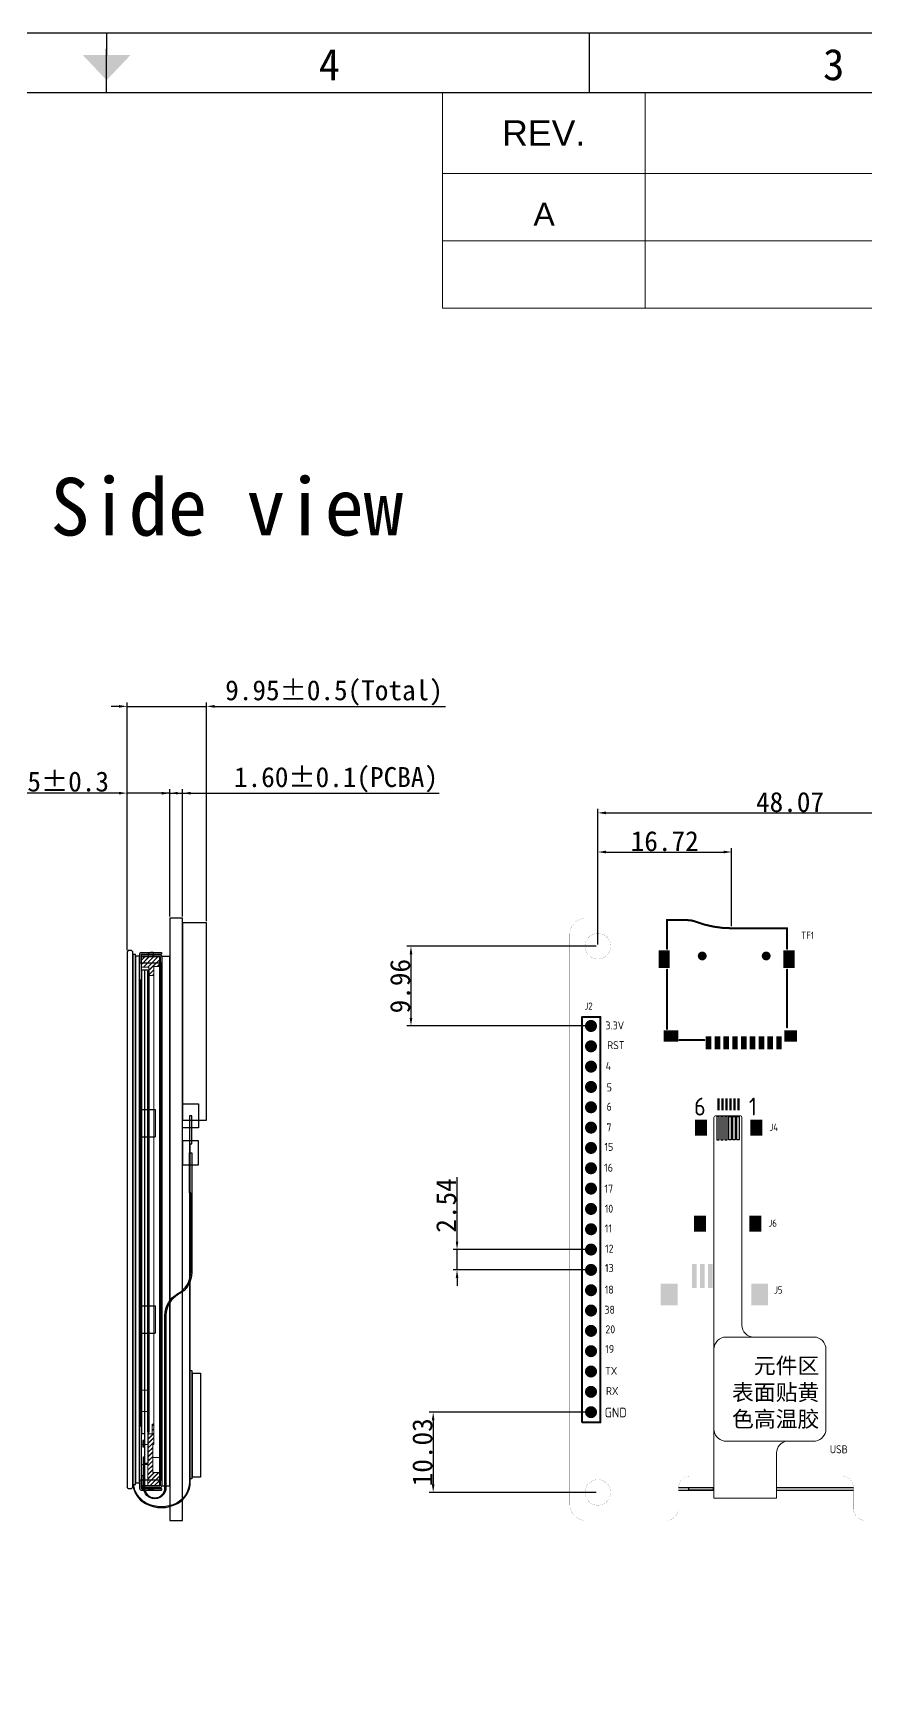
# Model space of a CAD drawing. Header units: millimetres. Extents: x 5267 to 5744, y 1644 to 2007.
# Drawn here: x 5493.6 to 5597.7, y 1776.2 to 1983.6 of the extents above; entities that cross this region are included whole.
import ezdxf
from ezdxf.enums import TextEntityAlignment as Align

# ---------------------------------------------------------------- set-up
doc = ezdxf.new("R2010")
doc.units = ezdxf.units.MM
doc.header["$LTSCALE"] = 0.1
for name, color, linetype in [('BL1_Housing', 7, 'Continuous'), ('Cover Glass', 90, 'Continuous'), ('dwg', 7, 'Continuous'), ('FPC', 11, 'Continuous'), ('KEEPOUTLAYER', 6, 'Continuous'), ('MULTILAYER', 9, 'Continuous'), ('POL', 57, 'Continuous'), ('Sensor Glass', 5, 'Continuous'), ('TOPOVERLAY', 2, 'Continuous'), ('TOPPASTE', 8, 'Continuous'), ('泡棉', 117, 'Continuous'), ('镶件', 1, 'Continuous')]:
    doc.layers.add(name, color=color, linetype=linetype)
doc.styles.get("Standard").update_dxf_attribs({"font": 'isocp2.shx'})
doc.styles.add('T', font='arial.ttf')
doc.styles.add('VIEW 2.5', font='', dxfattribs={"height": 2.5})
doc.styles.add('VIEW 4', font='', dxfattribs={"height": 4})
doc.styles.add('宋体', font='', dxfattribs={"height": 2.5})
doc.styles.get('VIEW 2.5').set_extended_font_data('SimSun')
doc.styles.get('VIEW 4').set_extended_font_data('SimSun')
doc.styles.get('宋体').set_extended_font_data('SimSun')
doc.dimstyles.new('VIEW 2.5', dxfattribs={"dimtxt": 1, "dimasz": 1, "dimexe": 0.5, "dimexo": 0.2, "dimgap": 0.09, "dimtad": 1, "dimzin": 0, "dimdsep": 46, "dimtxsty": 'VIEW 2.5', "dimcen": 0.09, "dimclrd": 256, "dimclre": 256, "dimclrt": 256, "dimadec": 0, "dimazin": 0, "dimtp": 0.01, "dimtm": 0.01, "dimtfac": 0.6, "dimtmove": 0, "dimatfit": 0, "dimfxl": 1, "dimtolj": 1, "dimtzin": 0, "dimarcsym": 0})
pattern_1 = [(45, (5863.08206, 3137.1087), (-0.27577164, 0.27577164), []), (45, (5863.10206, 3137.1087), (-0.27577164, 0.27577164), [])]

# ---------------------------------------------------------------- blocks, each defined once
blk = doc.blocks.new('T4675')
at = {"layer": '镶件', "color": 4}
for p, q in [((4348.86, 1579.24), (4348.86, 1512.47)), ((4349.06, 1579.44), (4351.61, 1579.44)), ((4349.06, 1579.24), (4351.61, 1579.24)), ((4349.06, 1579.24), (4349.06, 1578.14)), ((4351.61, 1579.44), (4351.61, 1579.24)), ((4348.86, 1578.14), (4351.61, 1578.14)), ((4351.61, 1578.14), (4351.61, 1513.57)), ((4348.86, 1560.13), (4348.86, 1566.78)), ((4348.86, 1559.83), (4350.81, 1559.83)), ((4349.06, 1559.83), (4349.06, 1556.43)), ((4350.81, 1559.83), (4350.81, 1556.43)), ((4348.86, 1556.43), (4350.81, 1556.43)), ((4348.86, 1535.28), (4350.81, 1535.28)), ((4349.06, 1535.28), (4349.06, 1531.88)), ((4350.81, 1535.28), (4350.81, 1531.88)), ((4348.86, 1531.88), (4350.81, 1531.88)), ((4349.11, 1514.04), (4349.11, 1512.54)), ((4349.31, 1514.04), (4349.11, 1514.04)), ((4349.31, 1514.04), (4349.31, 1512.47)), ((4348.86, 1513.57), (4351.61, 1513.57)), ((4349.06, 1513.57), (4349.06, 1512.47)), ((4349.06, 1513.32), (4349.06, 1512.54)), ((4349.06, 1512.47), (4351.61, 1512.47)), ((4349.06, 1512.27), (4351.61, 1512.27)), ((4351.61, 1512.47), (4351.61, 1512.27))]:
    blk.add_line(p, q, dxfattribs=at)
for centre, radius, start, end in [((4349.06, 1579.24), 0.2, 90, 180), ((4349.08, 1512.49), 0.226, 186.3402, 353.6598), ((4349.08, 1512.54), 0.025, 183.5778, 356.4222)]:
    blk.add_arc(centre, radius, start, end, dxfattribs=at)
blk = doc.blocks.new('2_54_20_13')
at = {"layer": 'MULTILAYER', "const_width": 0.749999}
for points in [[(-0.375001, 0, 1), (0.375001, 0, 1)], [(2.164999, 0, 1), (2.915001, 0, 1)], [(4.704999, 0, 1), (5.455001, 0, 1)], [(7.244999, 0, 1), (7.995001, 0, 1)], [(9.784999, 0, 1), (10.535001, 0, 1)], [(12.324999, 0, 1), (13.075001, 0, 1)], [(14.864999, 0, 1), (15.615001, 0, 1)], [(17.404999, 0, 1), (18.155001, 0, 1)], [(19.944999, 0, 1), (20.695001, 0, 1)], [(22.484999, 0, 1), (23.235001, 0, 1)], [(25.024999, 0, 1), (25.775001, 0, 1)], [(27.564999, 0, 1), (28.315001, 0, 1)], [(30.104999, 0, 1), (30.855001, 0, 1)], [(32.644999, 0, 1), (33.395001, 0, 1)], [(35.184999, 0, 1), (35.935001, 0, 1)], [(37.724999, 0, 1), (38.475001, 0, 1)], [(40.264999, 0, 1), (41.015001, 0, 1)], [(42.804999, 0, 1), (43.555001, 0, 1)], [(45.344999, 0, 1), (46.095001, 0, 1)], [(47.884999, 0, 1), (48.635001, 0, 1)]]:
    blk.add_lwpolyline(points, format="xyb", close=True, dxfattribs=at)
at = {"layer": 'TOPOVERLAY', "const_width": 0.254}
for points in [[(-1.1176, -1.1176), (-1.1176, 1.1684)], [(49.53, 1.1684), (-1.1176, 1.1684)], [(49.53, -1.0668), (49.53, 1.1684)], [(49.3776, -1.1176), (-1.1176, -1.1176)], [(49.4792, -1.1176), (49.3776, -1.1176)], [(49.4792, -1.1176), (49.53, -1.0668)]]:
    blk.add_lwpolyline(points, dxfattribs=at)
at = {"layer": 'TOPOVERLAY', "const_width": 0.127}
for points in [[(-1.1811, 1.1684, 1), (-1.0541, 1.1684, 1)], [(-1.1811, 1.1684, 1), (-1.0541, 1.1684, 1)], [(49.4665, 1.1684, 1), (49.5935, 1.1684, 1)], [(49.4665, 1.1684, 1), (49.5935, 1.1684, 1)], [(-1.1811, -1.1176, 1), (-1.0541, -1.1176, 1)], [(-1.1811, -1.1176, 1), (-1.0541, -1.1176, 1)], [(49.3141, -1.1176, 1), (49.4411, -1.1176, 1)], [(49.3141, -1.1176, 1), (49.4411, -1.1176, 1)], [(49.4157, -1.1176, 1), (49.5427, -1.1176, 1)], [(49.4157, -1.1176, 1), (49.5427, -1.1176, 1)], [(49.4665, -1.0668, 1), (49.5935, -1.0668, 1)], [(49.4665, -1.0668, 1), (49.5935, -1.0668, 1)]]:
    blk.add_lwpolyline(points, format="xyb", close=True, dxfattribs=at)
blk = doc.blocks.new('0_5X6_37')
at = {"layer": 'TOPPASTE'}
for points in [[(-1.09903, 5.098545), (-1.09903, 3.598548), (0.900971, 5.098545), (0.900971, 3.598548)], [(2.080303, 2.326343), (2.080303, 2.026343), (3.5803, 2.326343), (3.5803, 2.026343)], [(2.080367, 0.326423), (2.080367, 0.026424), (3.580364, 0.326423), (3.580364, 0.026424)], [(2.080374, 1.826417), (2.080374, 1.526418), (3.580371, 1.826417), (3.580371, 1.526418)], [(2.080374, 1.326418), (2.080374, 1.026419), (3.580371, 1.326418), (3.580371, 1.026419)], [(2.080374, 0.826419), (2.080374, 0.52642), (3.580371, 0.826419), (3.580371, 0.52642)], [(-1.09903, -1.813471), (-1.09903, -3.313468), (0.900971, -1.813471), (0.900971, -3.313468)], [(2.080367, -0.173581), (2.080367, -0.47358), (3.580364, -0.173581), (3.580364, -0.47358)]]:
    blk.add_solid(points, dxfattribs=at)
blk = doc.blocks.new('TF_MICROSD_73')
at = {"layer": 'MULTILAYER', "const_width": 0.550012}
for points in [[(5.375077, 3.160624, 1), (5.925088, 3.160624, 1)], [(5.375074, -4.839358, 1), (5.925086, -4.839358, 1)]]:
    blk.add_lwpolyline(points, format="xyb", close=True, dxfattribs=at)
at = {"layer": 'TOPOVERLAY', "const_width": 0.254}
for points in [[(-3.460468, 7.552814), (3.930937, 7.552809)], [(10.153934, 7.552814), (6.547142, 7.552809)], [(10.128532, 7.527409), (10.128517, 5.008489)], [(10.153934, 7.552814), (10.128532, 7.527409)], [(-4.857466, 6.003412), (-4.857463, 2.90462)], [(9.944511, 4.008595), (9.944506, 4.00859)], [(9.112504, -0.512463), (9.112534, -7.458586)], [(-3.257266, -7.458586), (3.930937, -7.458591)], [(9.112534, -7.458586), (6.547142, -7.458591)]]:
    blk.add_lwpolyline(points, dxfattribs=at)
at = {"layer": 'TOPOVERLAY', "const_width": 0.127}
for points in [[(-3.523968, 7.552814, 1), (-3.396968, 7.552814, 1)], [(3.867437, 7.552809, 1), (3.994437, 7.552809, 1)], [(6.483642, 7.552809, 1), (6.610642, 7.552809, 1)], [(10.065032, 7.527409, 1), (10.192032, 7.527409, 1)], [(10.065032, 7.527409, 1), (10.192032, 7.527409, 1)], [(10.090434, 7.552814, 1), (10.217434, 7.552814, 1)], [(10.090434, 7.552814, 1), (10.217434, 7.552814, 1)], [(-4.920966, 6.003412, 1), (-4.793966, 6.003412, 1)], [(10.065007, 5.008484, 1), (10.192007, 5.008484, 1)], [(10.065017, 5.008489, 1), (10.192017, 5.008489, 1)], [(-4.920963, 2.90462, 1), (-4.793963, 2.90462, 1)], [(9.880196, 4.006461, 1), (10.007196, 4.006461, 1)], [(9.881006, 4.00859, 1), (10.008006, 4.00859, 1)], [(9.881011, 4.008595, 1), (10.008011, 4.008595, 1)], [(9.884616, 4.018041, 1), (10.011616, 4.018041, 1)], [(9.049004, -0.512463, 1), (9.176004, -0.512463, 1)], [(9.049012, -0.512531, 1), (9.176012, -0.512531, 1)], [(-3.320766, -7.458586, 1), (-3.193766, -7.458586, 1)], [(3.867437, -7.458591, 1), (3.994437, -7.458591, 1)], [(6.483642, -7.458591, 1), (6.610642, -7.458591, 1)], [(9.049034, -7.458586, 1), (9.176034, -7.458586, 1)], [(9.049034, -7.458586, 1), (9.176034, -7.458586, 1)]]:
    blk.add_lwpolyline(points, format="xyb", close=True, dxfattribs=at)
at = {"layer": 'TOPOVERLAY', "const_width": 0.254}
for points in [[(10.128507, 5.008484, -0.091447), (9.943696, 4.006461)], [(9.112512, -0.512531, -0.091447), (9.948116, 4.018041)]]:
    blk.add_lwpolyline(points, format="xyb", dxfattribs=at)
at = {"layer": 'TOPPASTE'}
for points in [[(4.150312, 7.210854), (6.349952, 7.210854), (4.150312, 8.610394), (6.349952, 8.610394)], [(-3.649693, 6.160714), (-3.649693, 7.961574), (-5.049233, 6.160714), (-5.049233, 7.961574)], [(-6.002955, 2.010103), (-4.402755, 2.010103), (-6.002955, 2.711143), (-4.402755, 2.711143)], [(-6.002952, 0.9101), (-4.402752, 0.9101), (-6.002952, 1.61114), (-4.402752, 1.61114)], [(-6.002952, -0.189895), (-4.402752, -0.189895), (-6.002952, 0.511145), (-4.402752, 0.511145)], [(-6.002952, -1.289891), (-4.402752, -1.289891), (-6.002952, -0.588851), (-4.402752, -0.588851)], [(-6.00295, -2.389889), (-4.40275, -2.389889), (-6.00295, -1.688849), (-4.40275, -1.688849)], [(-6.00296, -4.589884), (-4.40276, -4.589884), (-6.00296, -3.888844), (-4.40276, -3.888844)], [(-6.002955, -3.489884), (-4.402755, -3.489884), (-6.002955, -2.788844), (-4.402755, -2.788844)], [(-6.002957, -5.689877), (-4.402757, -5.689877), (-6.002957, -4.988837), (-4.402757, -4.988837)], [(-6.002952, -6.78988), (-4.402752, -6.78988), (-6.002952, -6.08884), (-4.402752, -6.08884)], [(-3.650104, -8.689495), (-3.650104, -7.089295), (-5.049644, -8.689495), (-5.049644, -7.089295)], [(4.150312, -8.389165), (6.349952, -8.389165), (4.150312, -6.989625), (6.349952, -6.989625)]]:
    blk.add_solid(points, dxfattribs=at)
blk = doc.blocks.new('*D32')
at = {"layer": 'Defpoints', "color": 0, "ltscale": 100, "transparency": 16777216}
for p in [(5510.65, 1888.64), (5510.65, 1873.01), (5505.3, 1868.8)]:
    blk.add_point(p, dxfattribs=at)
at = {"layer": 'dwg', "lineweight": -2, "ltscale": 100, "transparency": 16777216}
for p, q in [((5504.3, 1888.64), (5487.47, 1888.64)), ((5505.3, 1869), (5505.3, 1889.14)), ((5510.65, 1888.64), (5505.3, 1888.64)), ((5510.65, 1873.21), (5510.65, 1889.14)), ((5511.65, 1888.64), (5512.65, 1888.64))]:
    blk.add_line(p, q, dxfattribs=at)
at = {"layer": 'dwg', "ltscale": 100, "transparency": 16777216}
for points in [[(5504.3, 1888.8), (5504.3, 1888.47), (5505.3, 1888.64)], [(5511.65, 1888.8), (5511.65, 1888.47), (5510.65, 1888.64)]]:
    blk.add_solid(points, dxfattribs=at)
at = {"layer": 'dwg', "ltscale": 100, "transparency": 16777216, "insert": (5495.39, 1890.07), "char_height": 2.5, "attachment_point": 5, "style": 'VIEW 2.5'}
blk.add_mtext('\\A1;5.35%%p0.3', dxfattribs=at)
blk = doc.blocks.new('*D33')
at = {"layer": 'Defpoints', "color": 0, "ltscale": 100, "transparency": 16777216}
for p in [(5515.25, 1899.48), (5515.25, 1872.44), (5505.3, 1868.8)]:
    blk.add_point(p, dxfattribs=at)
at = {"layer": 'dwg', "lineweight": -2, "ltscale": 100, "transparency": 16777216}
for p, q in [((5505.3, 1869), (5505.3, 1899.98)), ((5515.25, 1872.64), (5515.25, 1899.98)), ((5504.3, 1899.48), (5503.3, 1899.48)), ((5505.3, 1899.48), (5515.25, 1899.48)), ((5516.25, 1899.48), (5545.1, 1899.48))]:
    blk.add_line(p, q, dxfattribs=at)
at = {"layer": 'dwg', "ltscale": 100, "transparency": 16777216}
for points in [[(5504.3, 1899.65), (5504.3, 1899.31), (5505.3, 1899.48)], [(5516.25, 1899.65), (5516.25, 1899.31), (5515.25, 1899.48)]]:
    blk.add_solid(points, dxfattribs=at)
at = {"layer": 'dwg', "ltscale": 100, "transparency": 16777216, "insert": (5531.18, 1901.16), "char_height": 2.5, "attachment_point": 5, "style": 'VIEW 2.5'}
blk.add_mtext('\\A1;9.95%%P0.5(Total)', dxfattribs=at)
blk = doc.blocks.new('*D34')
at = {"layer": 'Defpoints', "color": 0, "ltscale": 100, "transparency": 16777216}
for p in [(5512.25, 1888.63), (5510.65, 1873.01), (5512.25, 1873.01)]:
    blk.add_point(p, dxfattribs=at)
at = {"layer": 'dwg', "lineweight": -2, "ltscale": 100, "transparency": 16777216}
for p, q in [((5509.65, 1888.63), (5508.65, 1888.63)), ((5510.65, 1873.21), (5510.65, 1889.13)), ((5510.65, 1888.63), (5512.25, 1888.63)), ((5512.25, 1873.21), (5512.25, 1889.13)), ((5513.25, 1888.63), (5544.34, 1888.63))]:
    blk.add_line(p, q, dxfattribs=at)
at = {"layer": 'dwg', "ltscale": 100, "transparency": 16777216}
for points in [[(5509.65, 1888.8), (5509.65, 1888.46), (5510.65, 1888.63)], [(5513.25, 1888.8), (5513.25, 1888.46), (5512.25, 1888.63)]]:
    blk.add_solid(points, dxfattribs=at)
at = {"layer": 'dwg', "ltscale": 100, "transparency": 16777216, "insert": (5531.43, 1890.31), "char_height": 2.5, "attachment_point": 5, "style": 'VIEW 2.5'}
blk.add_mtext('\\A1;1.60%%P0.1(PCBA)', dxfattribs=at)
blk = doc.blocks.new('*D39')
at = {"layer": 'Defpoints', "color": 0, "ltscale": 100, "transparency": 16777216}
for p in [(5580.89, 1881.28), (5580.89, 1871.82), (5564.17, 1869.51)]:
    blk.add_point(p, dxfattribs=at)
at = {"layer": 'dwg', "lineweight": -2, "ltscale": 100, "transparency": 16777216}
for p, q in [((5564.17, 1869.71), (5564.17, 1881.78)), ((5565.17, 1881.28), (5579.89, 1881.28)), ((5580.89, 1872.02), (5580.89, 1881.78))]:
    blk.add_line(p, q, dxfattribs=at)
at = {"layer": 'dwg', "ltscale": 100, "transparency": 16777216}
for points in [[(5565.17, 1881.45), (5565.17, 1881.11), (5564.17, 1881.28)], [(5579.89, 1881.45), (5579.89, 1881.11), (5580.89, 1881.28)]]:
    blk.add_solid(points, dxfattribs=at)
at = {"layer": 'dwg', "ltscale": 100, "transparency": 16777216, "insert": (5572.53, 1882.62), "char_height": 2.5, "attachment_point": 5, "style": 'VIEW 2.5'}
blk.add_mtext('\\A1;16.72', dxfattribs=at)
blk = doc.blocks.new('*D40')
at = {"layer": 'Defpoints', "color": 0, "ltscale": 100, "transparency": 16777216}
for p in [(5612.24, 1886.17), (5612.24, 1872.44), (5564.17, 1869.51)]:
    blk.add_point(p, dxfattribs=at)
at = {"layer": 'dwg', "lineweight": -2, "ltscale": 100, "transparency": 16777216}
for p, q in [((5564.17, 1869.71), (5564.17, 1886.67)), ((5565.17, 1886.17), (5611.24, 1886.17)), ((5612.24, 1872.64), (5612.24, 1886.67))]:
    blk.add_line(p, q, dxfattribs=at)
at = {"layer": 'dwg', "ltscale": 100, "transparency": 16777216}
for points in [[(5565.17, 1886.34), (5565.17, 1886), (5564.17, 1886.17)], [(5611.24, 1886.34), (5611.24, 1886), (5612.24, 1886.17)]]:
    blk.add_solid(points, dxfattribs=at)
at = {"layer": 'dwg', "ltscale": 100, "transparency": 16777216, "insert": (5588.2, 1887.51), "char_height": 2.5, "attachment_point": 5, "style": 'VIEW 2.5'}
blk.add_mtext('\\A1;48.07', dxfattribs=at)
blk = doc.blocks.new('*D42')
at = {"layer": 'Defpoints', "color": 0, "ltscale": 100, "transparency": 16777216}
for p in [(5563.69, 1811.28), (5543.58, 1801.25), (5564.17, 1801.25)]:
    blk.add_point(p, dxfattribs=at)
at = {"layer": 'dwg', "lineweight": -2, "ltscale": 100, "transparency": 16777216}
for p, q in [((5563.49, 1811.28), (5543.08, 1811.28)), ((5543.58, 1810.28), (5543.58, 1802.25)), ((5563.97, 1801.25), (5543.08, 1801.25))]:
    blk.add_line(p, q, dxfattribs=at)
at = {"layer": 'dwg', "ltscale": 100, "transparency": 16777216}
for points in [[(5543.41, 1810.28), (5543.74, 1810.28), (5543.58, 1811.28)], [(5543.41, 1802.25), (5543.74, 1802.25), (5543.58, 1801.25)]]:
    blk.add_solid(points, dxfattribs=at)
at = {"layer": 'dwg', "ltscale": 100, "transparency": 16777216, "insert": (5542.24, 1806.27), "char_height": 2.5, "attachment_point": 5, "rotation": 90, "style": 'VIEW 2.5'}
blk.add_mtext('\\A1;10.03', dxfattribs=at)
blk = doc.blocks.new('*D43')
at = {"layer": 'Defpoints', "color": 0, "ltscale": 100, "transparency": 16777216}
for p in [(5564.17, 1869.51), (5540.8, 1859.54), (5563.31, 1859.54)]:
    blk.add_point(p, dxfattribs=at)
at = {"layer": 'dwg', "lineweight": -2, "ltscale": 100, "transparency": 16777216}
for p, q in [((5563.97, 1869.51), (5540.3, 1869.51)), ((5540.8, 1868.51), (5540.8, 1860.54)), ((5563.11, 1859.54), (5540.3, 1859.54))]:
    blk.add_line(p, q, dxfattribs=at)
at = {"layer": 'dwg', "ltscale": 100, "transparency": 16777216}
for points in [[(5540.64, 1868.51), (5540.97, 1868.51), (5540.8, 1869.51)], [(5540.64, 1860.54), (5540.97, 1860.54), (5540.8, 1859.54)]]:
    blk.add_solid(points, dxfattribs=at)
at = {"layer": 'dwg', "ltscale": 100, "transparency": 16777216, "insert": (5539.46, 1864.52), "char_height": 2.5, "attachment_point": 5, "rotation": 90, "style": 'VIEW 2.5'}
blk.add_mtext('\\A1;9.96', dxfattribs=at)
blk = doc.blocks.new('*D45')
at = {"layer": 'Defpoints', "color": 0, "ltscale": 100, "transparency": 16777216}
for p in [(5546.56, 1831.6), (5563.31, 1831.6), (5563.31, 1829.06)]:
    blk.add_point(p, dxfattribs=at)
at = {"layer": 'dwg', "lineweight": -2, "ltscale": 100, "transparency": 16777216}
for p, q in [((5546.56, 1832.6), (5546.56, 1840.63)), ((5563.11, 1831.6), (5546.06, 1831.6)), ((5546.56, 1829.06), (5546.56, 1831.6)), ((5563.11, 1829.06), (5546.06, 1829.06)), ((5546.56, 1828.06), (5546.56, 1827.06))]:
    blk.add_line(p, q, dxfattribs=at)
at = {"layer": 'dwg', "ltscale": 100, "transparency": 16777216}
for points in [[(5546.4, 1832.6), (5546.73, 1832.6), (5546.56, 1831.6)], [(5546.4, 1828.06), (5546.73, 1828.06), (5546.56, 1829.06)]]:
    blk.add_solid(points, dxfattribs=at)
at = {"layer": 'dwg', "ltscale": 100, "transparency": 16777216, "insert": (5545.22, 1837.11), "char_height": 2.5, "attachment_point": 5, "rotation": 90, "style": 'VIEW 2.5'}
blk.add_mtext('\\A1;2.54', dxfattribs=at)

msp = doc.modelspace()

# ---------------------------------------------------------------- hatches: boundary and pattern name
at = {"layer": 'BL1_Housing', "linetype": 'Continuous', "lineweight": 0}
h = msp.add_hatch(dxfattribs=at)
h.set_pattern_fill('JIS_LC_8', color=256, scale=0.05, style=0)
h.set_pattern_definition(pattern_1)
h.paths.add_polyline_path([(5508.034, 1866.911), (5508.034, 1866.338), (5508.104, 1866.338), (5508.104, 1865.858), (5508.654, 1865.858), (5508.654, 1866.991), (5509.354, 1866.991), (5509.354, 1868.162), (5507.104, 1868.162), (5507.104, 1866.911)])
h = msp.add_hatch(dxfattribs=at)
h.set_pattern_fill('JIS_LC_8', color=256, scale=0.05, style=0)
h.set_pattern_definition(pattern_1)
h.paths.add_polyline_path([(5508.514, 1807.232), (5508.654, 1807.232), (5508.654, 1809.782), (5508.454, 1809.782), (5508.454, 1808.582), (5508.104, 1808.582), (5507.904, 1808.582), (5507.904, 1802.112), (5509.354, 1802.112), (5509.354, 1803.734), (5508.514, 1803.734)])

# ---------------------------------------------------------------- linework, layer by layer
at = {"color": 0}
for p, q in [((5744.183, 1983.601), (5266.947, 1983.601)), ((5502.746, 1983.601), (5502.746, 1980.859)), ((5563.105, 1976.181), (5563.105, 1983.601)), ((5502.746, 1976.181), (5502.746, 1981.642))]:
    msp.add_line(p, q, dxfattribs=at)
at = {"lineweight": 0}
for p, q in [((5544.726, 1976.181), (5544.726, 1966.083)), ((5570.081, 1976.181), (5570.081, 1966.083)), ((5544.726, 1966.083), (5544.726, 1949.253)), ((5544.726, 1966.083), (5735.045, 1966.083)), ((5570.081, 1966.083), (5570.081, 1949.253)), ((5544.726, 1957.668), (5735.045, 1957.668)), ((5544.726, 1949.253), (5735.045, 1949.253))]:
    msp.add_line(p, q, dxfattribs=at)
at = {"color": 0, "elevation": 0}
msp.add_lwpolyline([(5275.801, 1976.181), (5735.045, 1976.181), (5735.045, 1652.801), (5275.801, 1652.801)], close=True, dxfattribs=at)
at = {"color": 0}
msp.add_solid([(5499.774, 1980.859), (5505.717, 1980.859), (5502.746, 1977.725)], dxfattribs=at)
at = {"layer": 'BL1_Housing', "linetype": 'Continuous', "lineweight": 0}
for p, q in [((5507.104, 1868.162), (5507.104, 1802.112)), ((5507.104, 1868.162), (5509.354, 1868.162)), ((5507.104, 1868.162), (5509.156, 1868.162)), ((5507.104, 1866.911), (5508.034, 1866.911)), ((5507.956, 1868.162), (5507.956, 1868.412)), ((5507.956, 1868.412), (5508.503, 1868.412)), ((5508.034, 1866.911), (5508.034, 1808.582)), ((5508.503, 1868.412), (5508.81, 1868.162)), ((5508.654, 1866.991), (5508.654, 1807.232)), ((5509.354, 1866.991), (5508.654, 1866.991)), ((5509.354, 1868.162), (5509.354, 1802.112)), ((5509.454, 1868.162), (5509.454, 1802.112)), ((5508.104, 1865.858), (5508.654, 1865.858)), ((5507.104, 1814.022), (5508.034, 1814.022)), ((5507.104, 1811.382), (5508.034, 1811.382)), ((5508.104, 1808.582), (5507.904, 1808.582)), ((5507.904, 1808.582), (5507.904, 1802.112)), ((5508.104, 1808.582), (5508.454, 1808.582)), ((5508.454, 1809.782), (5508.454, 1808.582)), ((5508.454, 1809.782), (5508.654, 1809.782)), ((5507.104, 1807.222), (5507.904, 1807.222)), ((5508.654, 1807.232), (5508.514, 1807.232)), ((5508.514, 1807.232), (5508.514, 1803.734)), ((5507.104, 1804.728), (5507.904, 1804.728)), ((5509.354, 1805.635), (5508.514, 1805.635)), ((5509.354, 1803.734), (5508.514, 1803.734)), ((5507.104, 1802.112), (5509.354, 1802.112))]:
    msp.add_line(p, q, dxfattribs=at)
at = {"layer": 'Cover Glass', "color": 0}
for points in [[(5505.304, 1868.803), (5505.304, 1801.903)], [(5505.854, 1868.953), (5505.454, 1868.953)], [(5506.004, 1801.903), (5506.004, 1868.803)], [(5505.454, 1801.753), (5505.854, 1801.753)]]:
    msp.add_lwpolyline(points, dxfattribs=at)
at = {"layer": 'dwg', "color": 0, "ltscale": 100}
for p, q in [((5505.454, 1868.953), (5505.304, 1868.803)), ((5505.854, 1868.953), (5506.004, 1868.803)), ((5507.099, 1866.578), (5507.099, 1808.622)), ((5507.099, 1866.578), (5507.899, 1866.578)), ((5507.499, 1866.578), (5507.499, 1804.922)), ((5507.899, 1866.578), (5507.899, 1804.922)), ((5507.099, 1808.622), (5507.499, 1808.622)), ((5507.499, 1804.922), (5507.899, 1804.922)), ((5505.454, 1801.753), (5505.304, 1801.903)), ((5505.854, 1801.753), (5506.004, 1801.903))]:
    msp.add_line(p, q, dxfattribs=at)
at = {"layer": 'dwg', "color": 2, "ltscale": 100}
msp.add_lwpolyline([(5515.254, 1872.442), (5512.254, 1872.442), (5512.254, 1847.792), (5515.254, 1847.792)], close=True, dxfattribs=at)
at = {"layer": 'dwg', "color": 0, "ltscale": 100}
for points in [[(5510.654, 1868.212), (5509.654, 1868.212), (5509.654, 1802.059), (5510.654, 1802.059)], [(5514.254, 1846.817), (5512.254, 1846.817), (5512.254, 1849.817), (5514.254, 1849.817)], [(5514.254, 1845.205), (5512.254, 1845.205), (5512.254, 1842.205), (5514.254, 1842.205)]]:
    msp.add_lwpolyline(points, close=True, dxfattribs=at)
at = {"layer": 'dwg', "color": 1, "ltscale": 100}
msp.add_lwpolyline([(5507.499, 1807.762), (5507.262, 1807.762), (5507.262, 1806.967), (5507.499, 1806.967)], close=True, dxfattribs=at)
at = {"layer": 'FPC', "linetype": 'ByBlock', "lineweight": 0}
for p, q in [((5578.687, 1806.194), (5578.687, 1848.117)), ((5578.887, 1848.317), (5581.987, 1848.317)), ((5582.187, 1848.117), (5582.187, 1822.165)), ((5578.687, 1809.165), (5578.687, 1819.165)), ((5580.187, 1820.665), (5581.937, 1820.665)), ((5581.937, 1820.665), (5588.437, 1820.665)), ((5588.437, 1820.665), (5591.187, 1820.665)), ((5592.687, 1819.165), (5592.687, 1809.165)), ((5579.979, 1807.68), (5591.395, 1807.68)), ((5578.687, 1800.542), (5578.687, 1806.194)), ((5586.518, 1806.194), (5586.518, 1800.542)), ((5578.687, 1800.542), (5586.518, 1800.542))]:
    msp.add_line(p, q, dxfattribs=at)
at = {"layer": 'FPC', "color": 6}
for points in [[(5512.254, 1873.005), (5510.654, 1873.005), (5510.654, 1797.753), (5512.254, 1797.753)], [(5513.404, 1802.956), (5513.204, 1802.956), (5513.204, 1816.48), (5513.404, 1816.48)], [(5514.504, 1803.17), (5513.504, 1803.17), (5513.504, 1816.156), (5514.504, 1816.156)]]:
    msp.add_lwpolyline(points, close=True, dxfattribs=at)
at = {"layer": 'FPC'}
msp.add_lwpolyline([(5506.021, 1802.253, 0.2448238), (5507.607, 1799.868, 0.2573678), (5511.6, 1799.868, 0.2732608), (5513.204, 1802.583), (5513.204, 1844.817), (5513.404, 1844.817), (5513.404, 1848.317), (5513.104, 1848.317), (5513.104, 1844.817), (5513.104, 1802.579, -0.276984), (5511.515, 1799.932, -0.25), (5507.692, 1799.932, -0.2478766), (5506.121, 1802.253)], format="xyb", dxfattribs=at)
at = {"layer": 'FPC', "color": 1}
for points in [[(5579.337, 1848.217), (5579.037, 1848.217), (5579.037, 1845.315), (5579.337, 1845.315)], [(5579.837, 1848.217), (5579.537, 1848.217), (5579.537, 1845.315), (5579.837, 1845.315)], [(5580.337, 1848.217), (5580.037, 1848.217), (5580.037, 1845.315), (5580.337, 1845.315)], [(5580.537, 1848.217), (5580.837, 1848.217), (5580.837, 1845.315), (5580.537, 1845.315)], [(5580.537, 1848.217), (5580.837, 1848.217), (5580.837, 1845.315), (5580.537, 1845.315)], [(5581.037, 1848.217), (5581.337, 1848.217), (5581.337, 1845.315), (5581.037, 1845.315)], [(5581.037, 1848.217), (5581.337, 1848.217), (5581.337, 1845.315), (5581.037, 1845.315)], [(5581.537, 1848.217), (5581.837, 1848.217), (5581.837, 1845.315), (5581.537, 1845.315)], [(5581.537, 1848.217), (5581.837, 1848.217), (5581.837, 1845.315), (5581.537, 1845.315)]]:
    msp.add_lwpolyline(points, close=True, dxfattribs=at)
at = {"layer": 'FPC', "color": 6}
msp.add_lwpolyline([(5513.279, 1838.705), (5513.104, 1838.705), (5513.104, 1843.705), (5513.404, 1843.705), (5513.404, 1828.765, -0.2768873), (5511.75, 1826.008, 0.2768873), (5510.163, 1823.361), (5510.163, 1801.85, -1), (5507.374, 1801.85), (5507.374, 1805.722), (5507.499, 1805.722), (5507.499, 1801.85, 1), (5510.038, 1801.85), (5510.038, 1823.361, -0.2736508), (5511.658, 1826.1, 0.2736508), (5513.279, 1828.839), (5513.279, 1838.705)], format="xyb", dxfattribs=at)
at = {"layer": 'FPC', "linetype": 'ByBlock', "lineweight": 0}
for centre, radius, start, end in [((5578.887, 1848.117), 0.2, 90, 180), ((5581.987, 1848.117), 0.2, 0, 90), ((5583.687, 1822.165), 1.5, 180, 270), ((5580.187, 1819.165), 1.5, 90, 180), ((5591.187, 1819.165), 1.5, 0, 90), ((5580.187, 1809.165), 1.5, 180, 262.03429), ((5591.187, 1809.165), 1.5, 277.96571, 0), ((5588.018, 1806.194), 1.5, 97.96571, 180)]:
    msp.add_arc(centre, radius, start, end, dxfattribs=at)
at = {"layer": 'KEEPOUTLAYER', "const_width": 0.0127}
for points in [[(5560.667, 1871.005, -0.414214), (5562.667, 1873.005)], [(5574.245, 1801.809, -0.414214), (5575.745, 1803.309)], [(5594.632, 1803.309, -0.414214), (5596.132, 1801.809)], [(5562.667, 1797.753, -0.414214), (5560.667, 1799.753)], [(5574.245, 1799.253, -0.414214), (5572.745, 1797.753)], [(5597.632, 1797.753, -0.414214), (5596.132, 1799.253)]]:
    msp.add_lwpolyline(points, format="xyb", dxfattribs=at)
for points in [[(5562.667, 1873.005), (5601.292, 1873.005)], [(5560.667, 1799.753), (5560.667, 1871.005)], [(5575.745, 1803.309), (5578.687, 1803.309)], [(5586.518, 1803.309), (5594.632, 1803.309)], [(5574.245, 1799.253), (5574.245, 1801.809)], [(5596.132, 1799.253), (5596.132, 1801.809)], [(5562.667, 1797.753), (5572.745, 1797.753)], [(5597.632, 1797.753), (5680.28, 1797.753)]]:
    msp.add_lwpolyline(points, dxfattribs=at)
at = {"layer": 'KEEPOUTLAYER'}
for points, const_width in [([(5562.664, 1873.005, 1), (5562.67, 1873.005, 1)], 0.00635), ([(5562.664, 1873.005, 1), (5562.67, 1873.005, 1)], 0.00635), ([(5560.664, 1871.005, 1), (5560.67, 1871.005, 1)], 0.00635), ([(5560.664, 1871.005, 1), (5560.67, 1871.005, 1)], 0.00635), ([(5565.767, 1869.505, 1), (5562.567, 1869.505, 1)], 0.0127), ([(5562.564, 1869.505, 1), (5562.57, 1869.505, 1)], 0.00635), ([(5565.764, 1869.505, 1), (5565.77, 1869.505, 1)], 0.00635), ([(5565.767, 1801.253, 1), (5562.567, 1801.253, 1)], 0.0127), ([(5575.741, 1803.309, 1), (5575.748, 1803.309, 1)], 0.00635), ([(5575.741, 1803.309, 1), (5575.748, 1803.309, 1)], 0.00635), ([(5594.629, 1803.309, 1), (5594.636, 1803.309, 1)], 0.00635), ([(5594.629, 1803.309, 1), (5594.636, 1803.309, 1)], 0.00635), ([(5562.564, 1801.253, 1), (5562.57, 1801.253, 1)], 0.00635), ([(5565.764, 1801.253, 1), (5565.77, 1801.253, 1)], 0.00635), ([(5574.241, 1801.809, 1), (5574.248, 1801.809, 1)], 0.00635), ([(5574.241, 1801.809, 1), (5574.248, 1801.809, 1)], 0.00635), ([(5596.129, 1801.809, 1), (5596.136, 1801.809, 1)], 0.00635), ([(5596.129, 1801.809, 1), (5596.136, 1801.809, 1)], 0.00635), ([(5560.664, 1799.753, 1), (5560.67, 1799.753, 1)], 0.00635), ([(5560.664, 1799.753, 1), (5560.67, 1799.753, 1)], 0.00635), ([(5574.241, 1799.253, 1), (5574.248, 1799.253, 1)], 0.00635), ([(5574.241, 1799.253, 1), (5574.248, 1799.253, 1)], 0.00635), ([(5596.129, 1799.253, 1), (5596.136, 1799.253, 1)], 0.00635), ([(5596.129, 1799.253, 1), (5596.136, 1799.253, 1)], 0.00635), ([(5562.664, 1797.753, 1), (5562.67, 1797.753, 1)], 0.00635), ([(5562.664, 1797.753, 1), (5562.67, 1797.753, 1)], 0.00635), ([(5572.741, 1797.753, 1), (5572.748, 1797.753, 1)], 0.00635), ([(5572.741, 1797.753, 1), (5572.748, 1797.753, 1)], 0.00635), ([(5597.629, 1797.753, 1), (5597.636, 1797.753, 1)], 0.00635), ([(5597.629, 1797.753, 1), (5597.636, 1797.753, 1)], 0.00635)]:
    msp.add_lwpolyline(points, format="xyb", close=True, dxfattribs=dict(at, const_width=const_width))
at = {"layer": 'POL'}
for points in [[(5506.964, 1865.322), (5507.099, 1865.322), (5507.099, 1809.522), (5506.964, 1809.522)], [(5507.899, 1866.378), (5508.034, 1866.378), (5508.034, 1808.822), (5507.899, 1808.822)]]:
    msp.add_lwpolyline(points, close=True, dxfattribs=at)
at = {"layer": 'Sensor Glass'}
msp.add_lwpolyline([(5506.004, 1868.453), (5506.004, 1802.253), (5506.354, 1802.253), (5506.354, 1868.453)], close=True, dxfattribs=at)
at = {"layer": 'TOPPASTE'}
for points in [[(5576.202, 1833.839), (5577.702, 1833.839), (5576.202, 1835.839), (5577.702, 1835.839)], [(5583.114, 1833.839), (5584.614, 1833.839), (5583.114, 1835.839), (5584.614, 1835.839)], [(5575.937, 1826.807), (5576.537, 1826.807), (5575.937, 1829.807), (5576.537, 1829.807)], [(5576.937, 1826.807), (5577.537, 1826.807), (5576.937, 1829.807), (5577.537, 1829.807)], [(5577.937, 1826.807), (5578.537, 1826.807), (5577.937, 1829.807), (5578.537, 1829.807)], [(5572.038, 1824.64), (5574.138, 1824.64), (5572.038, 1827.34), (5574.138, 1827.34)], [(5583.342, 1824.64), (5585.442, 1824.64), (5583.342, 1827.34), (5585.442, 1827.34)]]:
    msp.add_solid(points, dxfattribs=at)
at = {"layer": '泡棉'}
msp.add_lwpolyline([(5506.854, 1802.453), (5506.854, 1868.253), (5506.354, 1868.253), (5506.354, 1802.453)], close=True, dxfattribs=at)
at = {"layer": '镶件', "color": 1}
for p, q in [((5508.219, 1868.703), (5507.981, 1868.59)), ((5508.554, 1868.712), (5508.262, 1868.712)), ((5508.554, 1868.712), (5508.554, 1868.412)), ((5507.054, 1868.412), (5507.054, 1868.212)), ((5509.454, 1868.412), (5507.054, 1868.412)), ((5509.454, 1868.212), (5507.054, 1868.212)), ((5507.924, 1868.499), (5507.924, 1868.412)), ((5509.454, 1868.212), (5509.454, 1802.062)), ((5509.654, 1868.212), (5509.654, 1802.062)), ((5509.654, 1804.737), (5509.654, 1805.08)), ((5507.054, 1802.062), (5507.054, 1801.862)), ((5507.054, 1802.062), (5509.454, 1802.062)), ((5507.054, 1801.862), (5509.454, 1801.862)), ((5507.924, 1801.775), (5507.924, 1801.862)), ((5508.219, 1801.572), (5507.981, 1801.685)), ((5508.554, 1801.562), (5508.262, 1801.562)), ((5508.554, 1801.562), (5508.554, 1801.862)), ((5574.246, 1801.862), (5578.687, 1801.862)), ((5575.547, 1801.562), (5575.547, 1801.862)), ((5575.547, 1801.562), (5578.647, 1801.562)), ((5578.647, 1801.562), (5578.647, 1801.862)), ((5586.518, 1801.862), (5596.132, 1801.862))]:
    msp.add_line(p, q, dxfattribs=at)
at = {"layer": '镶件', "color": 4}
for p, q in [((5574.245, 1801.542), (5578.687, 1801.542)), ((5586.518, 1801.542), (5596.132, 1801.542))]:
    msp.add_line(p, q, dxfattribs=at)
at = {"layer": '镶件', "color": 1}
for centre, radius, start, end in [((5508.024, 1868.499), 0.1, 115.49241, 180), ((5508.262, 1868.612), 0.1, 90, 115.49241), ((5509.454, 1868.212), 0.2, 0, 90), ((5508.024, 1801.775), 0.1, 180, 244.50759), ((5508.262, 1801.662), 0.1, 244.50759, 270), ((5509.454, 1802.062), 0.2, 270, 0)]:
    msp.add_arc(centre, radius, start, end, dxfattribs=at)

# ---------------------------------------------------------------- block references
for name, p, rotation in [('TF_MICROSD_73', (5580.378, 1862.639), 90), ('2_54_20_13', (5563.314, 1859.543), 270), ('0_5X6_37', (5581.428, 1846.916), 90)]:
    msp.add_blockref(name, p, dxfattribs=dict(rotation=rotation))
at = {"layer": 'dwg', "color": 0}
msp.add_blockref('T4675', (1157.994, 289.274), dxfattribs=at)

# ---------------------------------------------------------------- texts
at = {"color": 0, "style": '宋体'}
for s, p in [('4', (5530.604, 1979.684)), ('3', (5593.661, 1979.684))]:
    msp.add_text(s, height=3.917, dxfattribs=at).set_placement(p, align=Align.MIDDLE_CENTER)
at = {"lineweight": 0, "style": 'T'}
for s, height, p in [('REV.', 3.1914, (5557.403, 1971.132)), ('A', 2.872, (5557.451, 1960.978))]:
    msp.add_text(s, height=height, dxfattribs=at).set_placement(p, align=Align.MIDDLE)
at = {"ltscale": 10, "insert": (5495.716, 1928.033), "char_height": 7.2, "width": 66.25581, "attachment_point": 1, "style": 'VIEW 4'}
msp.add_mtext('Side view', dxfattribs=at)
at = {"color": 1, "ltscale": 10, "insert": (5591.858, 1809.191), "char_height": 2, "width": 13.3634, "attachment_point": 9, "style": 'VIEW 4'}
msp.add_mtext('元件区\\P表面贴黄色高温胶', dxfattribs=at)
at = {"layer": 'FPC', "color": 4, "char_height": 2.227, "width": 1.25861, "attachment_point": 9}
for s, insert in [('6', (5577.65, 1848.351)), ('1', (5584.055, 1848.36))]:
    msp.add_mtext(s, dxfattribs=dict(at, insert=insert))
at = {"layer": 'TOPOVERLAY'}
for s, height, p in [('TF1', 0.9, (5589.581, 1870.416)), ('J2', 0.9, (5562.481, 1861.577)), ('3.3V', 1, (5565.121, 1859.108)), ('RST', 1, (5565.335, 1856.645)), ('4', 1, (5565.142, 1854.049)), ('5', 1, (5565.274, 1851.366)), ('6', 1, (5565.263, 1848.964)), ('7', 1, (5565.248, 1846.368)), ('J4', 0.9, (5585.609, 1846.429)), ('15', 1, (5564.994, 1843.939)), ('16', 1, (5564.959, 1841.333)), ('17', 1, (5564.994, 1838.717)), ('10', 1, (5565.025, 1836.208)), ('11', 1, (5565.035, 1833.739)), ('J6', 0.9, (5585.482, 1834.45)), ('12', 1, (5565.07, 1831.209)), ('13', 1, (5565.055, 1828.796)), ('18', 1, (5565.025, 1826.093)), ('J5', 0.9, (5586.188, 1826.093)), ('38', 1, (5564.994, 1823.579)), ('20', 1, (5565.111, 1821.135)), ('19', 1, (5565.091, 1818.677)), ('TX', 1, (5565.081, 1815.944)), ('RX', 1, (5565.187, 1813.434)), ('GND', 1.2, (5565.011, 1810.64)), ('USB', 1, (5593.178, 1806.144))]:
    msp.add_text(s, height=height, dxfattribs=at).set_placement(p)

# ---------------------------------------------------------------- dimensions: what is measured, and where the dimension line sits
at = {"layer": 'dwg', "color": 0, "ltscale": 100}
dim = msp.add_linear_dim(base=(5515.254, 1899.48), p1=(5505.304, 1868.803), p2=(5515.254, 1872.442), text='<>%%P0.5(Total)', dimstyle='VIEW 2.5', override={"dimfxl": 0.5, "dimarcsym": 1}, dxfattribs=at)
dim.commit()
dim.dimension.update_dxf_attribs({"geometry": '*D33', "text_midpoint": (5531.177, 1901.163)})
for base, p1, p2, text, picture, middle in [((5510.654, 1888.637), (5505.304, 1868.803), (5510.654, 1873.005), '<>%%p0.3', '*D32', (5495.385, 1888.637)), ((5512.254, 1888.631), (5510.654, 1873.005), (5512.254, 1873.005), '<>%%P0.1(PCBA)', '*D34', (5531.431, 1888.631))]:
    dim = msp.add_linear_dim(base=base, p1=p1, p2=p2, text=text, dimstyle='VIEW 2.5', override={"dimfxl": 0.5, "dimarcsym": 1}, dxfattribs=at)
    dim.commit()
    dim.dimension.update_dxf_attribs({"geometry": picture, "text_midpoint": middle, "dimtype": 160})
for base, p2, picture, middle in [((5612.238, 1886.169), (5612.238, 1872.442), '*D40', (5588.202, 1887.509)), ((5580.891, 1881.28), (5580.891, 1871.815), '*D39', (5572.529, 1882.62))]:
    dim = msp.add_linear_dim(base=base, p1=(5564.167, 1869.505), p2=p2, dimstyle='VIEW 2.5', override={"dimfxl": 0.5, "dimarcsym": 1}, dxfattribs=at)
    dim.commit()
    dim.dimension.update_dxf_attribs({"geometry": picture, "text_midpoint": middle})
for base, p1, p2, picture, middle in [((5540.805, 1859.543), (5564.167, 1869.505), (5563.314, 1859.543), '*D43', (5539.465, 1864.524)), ((5546.565, 1831.603), (5563.314, 1829.063), (5563.314, 1831.603), '*D45', (5545.225, 1837.115)), ((5543.578, 1801.253), (5563.689, 1811.283), (5564.167, 1801.253), '*D42', (5542.238, 1806.268))]:
    dim = msp.add_linear_dim(base=base, p1=p1, p2=p2, angle=90, dimstyle='VIEW 2.5', override={"dimfxl": 0.5, "dimarcsym": 1}, dxfattribs=at)
    dim.commit()
    dim.dimension.update_dxf_attribs({"geometry": picture, "text_midpoint": middle})

doc.saveas('drawing.dxf')
